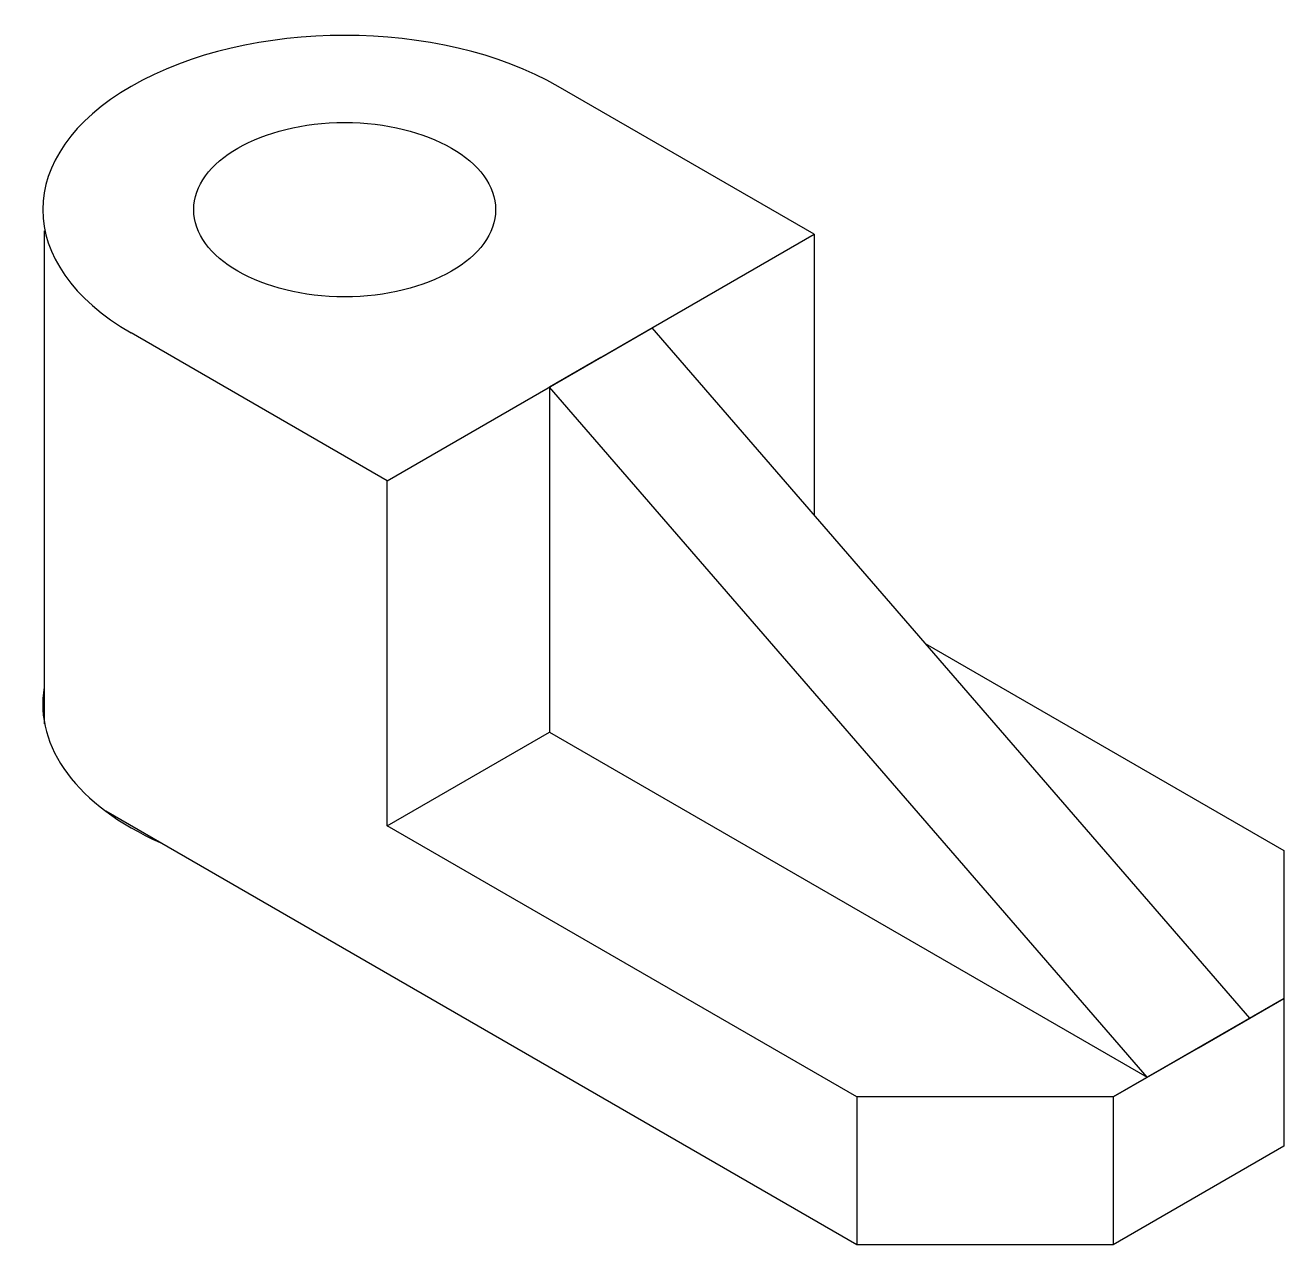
# Model space of a CAD drawing. Header units: millimetres. Extents: x 0 to 128, y 356 to 480.
import ezdxf

# ---------------------------------------------------------------- set-up
doc = ezdxf.new("R2010")
doc.units = ezdxf.units.MM

msp = doc.modelspace()

# ---------------------------------------------------------------- linework, layer by layer
for p, q in [((80.5, 458.58), (54.52, 473.58)), ((80.5, 458.58), (54.52, 473.58)), ((2.41, 408.94), (2.41, 458.94)), ((37.2, 433.58), (80.5, 458.58)), ((80.5, 458.58), (80.5, 430.08)), ((37.2, 433.58), (11.22, 448.58)), ((37.2, 433.58), (11.22, 448.58)), ((37.2, 433.58), (11.22, 448.58)), ((58.85, 446.08), (64.05, 449.08)), ((124.67, 379.08), (64.05, 449.08)), ((37.2, 433.58), (58.85, 446.08)), ((58.85, 446.08), (53.66, 443.08)), ((114.28, 373.08), (53.66, 443.08)), ((53.66, 443.08), (53.66, 413.08)), ((37.2, 398.58), (37.2, 433.58)), ((91.76, 417.08), (128.13, 396.08)), ((53.66, 413.08), (53.66, 408.08)), ((37.2, 398.58), (53.66, 408.08)), ((53.66, 408.08), (114.28, 373.08)), ((84.83, 356.08), (8.63, 400.08)), ((84.83, 371.08), (37.2, 398.58)), ((128.13, 396.08), (128.13, 381.08)), ((128.13, 381.08), (110.81, 371.08)), ((128.13, 381.08), (110.81, 371.08)), ((119.47, 376.08), (128.13, 381.08)), ((128.13, 381.08), (128.13, 366.08)), ((119.47, 376.08), (124.67, 379.08)), ((110.81, 371.08), (119.47, 376.08)), ((119.47, 376.08), (114.28, 373.08)), ((119.47, 376.08), (119.47, 376.08)), ((110.81, 371.08), (84.83, 371.08)), ((84.83, 371.08), (84.83, 371.08)), ((84.83, 371.08), (84.83, 356.08)), ((110.81, 371.08), (110.81, 356.08)), ((128.13, 366.08), (110.81, 356.08)), ((110.81, 356.08), (84.83, 356.08))]:
    msp.add_line(p, q)
for centre, start_param, end_param in [((32.87, 461.08), 3.926991, 7.068583), ((32.87, 410.88), 6.182891, 7.196706)]:
    msp.add_ellipse(centre, major_axis=(-30.62, 0), ratio=0.57735, start_param=start_param, end_param=end_param)
msp.add_ellipse((32.87, 461.08), major_axis=(-15.31, 0), ratio=0.57735)

doc.saveas('drawing.dxf')
